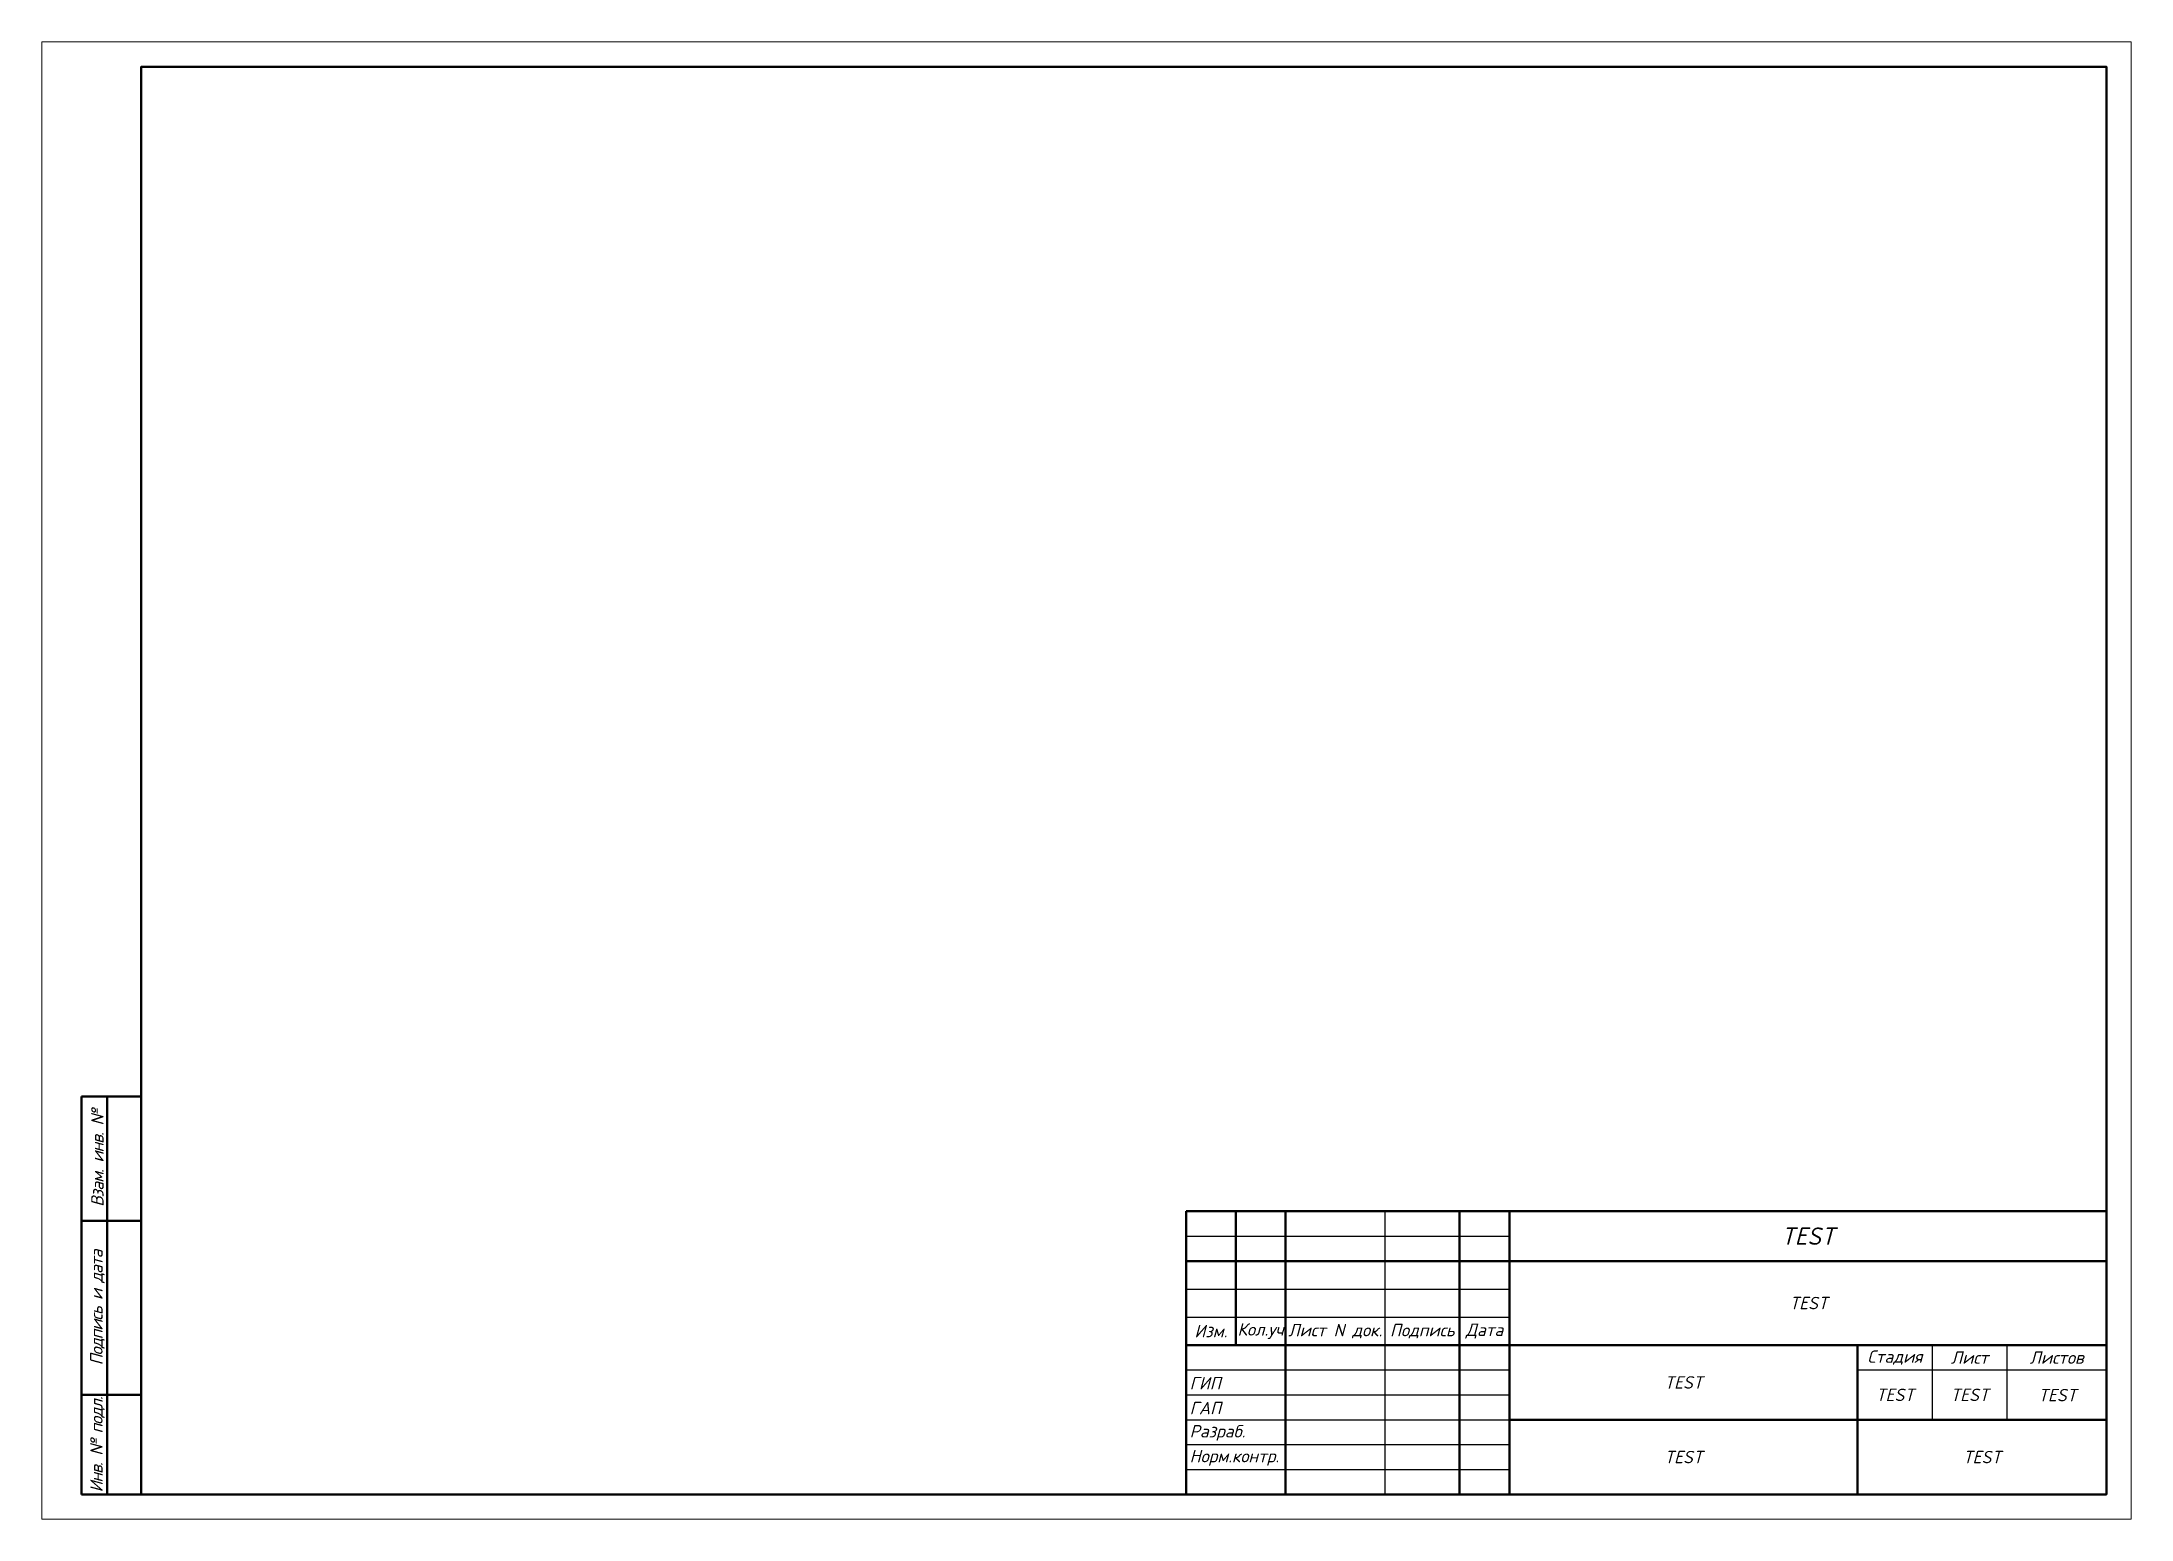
# Model space of a CAD drawing. Header units: millimetres. Extents: x 783 to 1203, y 473 to 770.
import ezdxf

# ---------------------------------------------------------------- set-up
doc = ezdxf.new("R2010")
doc.units = ezdxf.units.MM
doc.layers.add('001_GP_ШТАМП', color=7, linetype='Continuous', lineweight=25)
doc.layers.add('Тепловые сети', color=6, linetype='Continuous', lineweight=50)
doc.styles.add('ISO_KBK', font='isocpeui.ttf')

msp = doc.modelspace()

# ---------------------------------------------------------------- linework, layer by layer
at = {"lineweight": 30}
msp.add_line((1197.98, 676.6), (1197.98, 645.6), dxfattribs=at)
at = {"layer": '001_GP_ШТАМП', "lineweight": 50, "ltscale": 100}
for p, q in [((790.98, 477.61), (790.98, 557.61)), ((802.98, 557.61), (790.98, 557.61)), ((796.11, 477.61), (796.11, 557.61)), ((1012.98, 534.52), (1197.98, 534.52)), ((1012.98, 534.52), (1012.98, 477.61)), ((1022.98, 534.52), (1022.98, 507.61)), ((1032.98, 534.52), (1032.98, 477.61)), ((1067.98, 534.52), (1067.98, 477.61)), ((1077.98, 534.52), (1077.98, 477.61)), ((802.98, 532.61), (790.98, 532.61)), ((1012.98, 524.52), (1197.98, 524.52)), ((1012.98, 507.61), (1197.98, 507.61)), ((1147.98, 507.61), (1147.98, 477.61)), ((802.98, 497.61), (790.98, 497.61)), ((1077.98, 492.61), (1197.98, 492.61)), ((802.98, 477.61), (790.98, 477.61))]:
    msp.add_line(p, q, dxfattribs=at)
at = {"layer": '001_GP_ШТАМП', "lineweight": 13, "ltscale": 100}
msp.add_lwpolyline([(782.98, 472.61), (782.98, 769.61), (1202.98, 769.61), (1202.98, 472.61)], close=True, dxfattribs=at)
at = {"layer": '001_GP_ШТАМП', "lineweight": 50, "ltscale": 100}
msp.add_lwpolyline([(802.98, 477.61), (802.98, 764.61), (1197.98, 764.61), (1197.98, 477.61)], close=True, dxfattribs=at)
at = {"layer": 'Тепловые сети', "color": 0, "linetype": 'Continuous', "lineweight": 30}
msp.add_line((1197.98, 755.6), (1197.98, 676.6), dxfattribs=at)
at = {"layer": 'Тепловые сети', "color": 18, "lineweight": 25, "true_color": 0x000000}
for p, q in [((1052.98, 534.52), (1052.98, 477.61)), ((1197.98, 534.52), (1197.98, 477.61)), ((1012.98, 529.52), (1077.98, 529.52)), ((1012.98, 518.88), (1077.98, 518.88)), ((1012.98, 513.25), (1077.98, 513.25)), ((1162.98, 507.61), (1162.98, 492.61)), ((1177.98, 507.61), (1177.98, 492.61)), ((1012.98, 502.61), (1077.98, 502.61)), ((1147.98, 502.61), (1197.98, 502.61)), ((1012.98, 497.61), (1077.98, 497.61)), ((1012.98, 492.61), (1077.98, 492.61)), ((1012.98, 487.61), (1077.98, 487.61)), ((1012.98, 482.61), (1077.98, 482.61)), ((1012.98, 477.61), (1197.98, 477.61))]:
    msp.add_line(p, q, dxfattribs=at)

# ---------------------------------------------------------------- texts
at = {"layer": '001_GP_ШТАМП', "attachment_point": 5, "style": 'ISO_KBK'}
for s, insert, char_height, width, rotation in [('\\pxsm0.8;{\\T0.9;Взам. инв. №}', (794.16, 545.11), 2.5, 25, 90.0005), ('\\pxsm0.8;TEST', (1137.98, 529.52), 3.5, 119.9999, 0.0005), ('\\pxsm0.8;{\\T0.9;Подпись и дата}', (794.16, 515.11), 2.5, 35, 90.0005), ('\\pxsm0.8;TEST', (1138.12, 516.07), 2.5, 119.7167, 0.0005), ('\\pxsm0.8;Изм.', (1017.98, 510.43), 2.5, 10, 0.0005), ('{\\C256;\\c0;Кол.уч}', (1027.98, 510.43), 2.5, 10, 0.0005), ('{\\C256;\\c0;Лист N док.}', (1042.98, 510.43), 2.5, 20, 0.0005), ('{\\C256;\\c0;Подпись}', (1060.48, 510.43), 2.5, 15, 0.0005), ('{\\C256;\\c0;Дата}', (1072.98, 510.43), 2.5, 10, 0.0005), ('\\pxsm0.8;Стадия', (1155.48, 505.11), 2.5, 15, 0.0005), ('\\pxsm0.8;Лист', (1170.48, 505.11), 2.5, 15, 0.0005), ('\\pxsm0.8;Листов', (1187.98, 505.11), 2.5, 20, 0.0005), ('\\pxi-5.2,l6,sm0.8,ql;ГИП', (1021.71, 499.96), 2.5, 20, 0.0005), ('\\pxsm0.8;TEST', (1112.98, 500.11), 2.5, 70.0001, 0.0005), ('\\pxsm0.8;{\\T0.9;Инв. № подл.}', (794.16, 487.61), 2.5, 20, 90.0005), ('\\pxi-5.2,l6,sm0.8,ql;ГАП', (1021.71, 494.96), 2.5, 20, 0.0005), ('\\pxsm0.8;TEST', (1155.48, 497.61), 2.5, 14.9999, 0.0005), ('\\pxsm0.8;TEST', (1170.48, 497.61), 2.5, 14.9999, 0.0005), ('\\pxsm0.8;TEST', (1188.12, 497.56), 2.5, 14.9999, 0.0005), ('\\pxi-5.2,l6,sm0.8,ql;Разраб.', (1021.71, 489.96), 2.5, 20, 0.0005), ('\\pxi-5.2,l6,sm0.8,ql;Норм.контр.', (1021.71, 484.96), 2.5, 20, 0.0005), ('\\pxsm0.8;TEST', (1112.98, 485.11), 2.5, 69.9999, 0.0005), ('\\pxsm0.8;TEST', (1172.98, 485.11), 2.5, 50.0001, 0.0005)]:
    msp.add_mtext(s, dxfattribs=dict(at, insert=insert, char_height=char_height, width=width, rotation=rotation))

doc.saveas('drawing.dxf')
